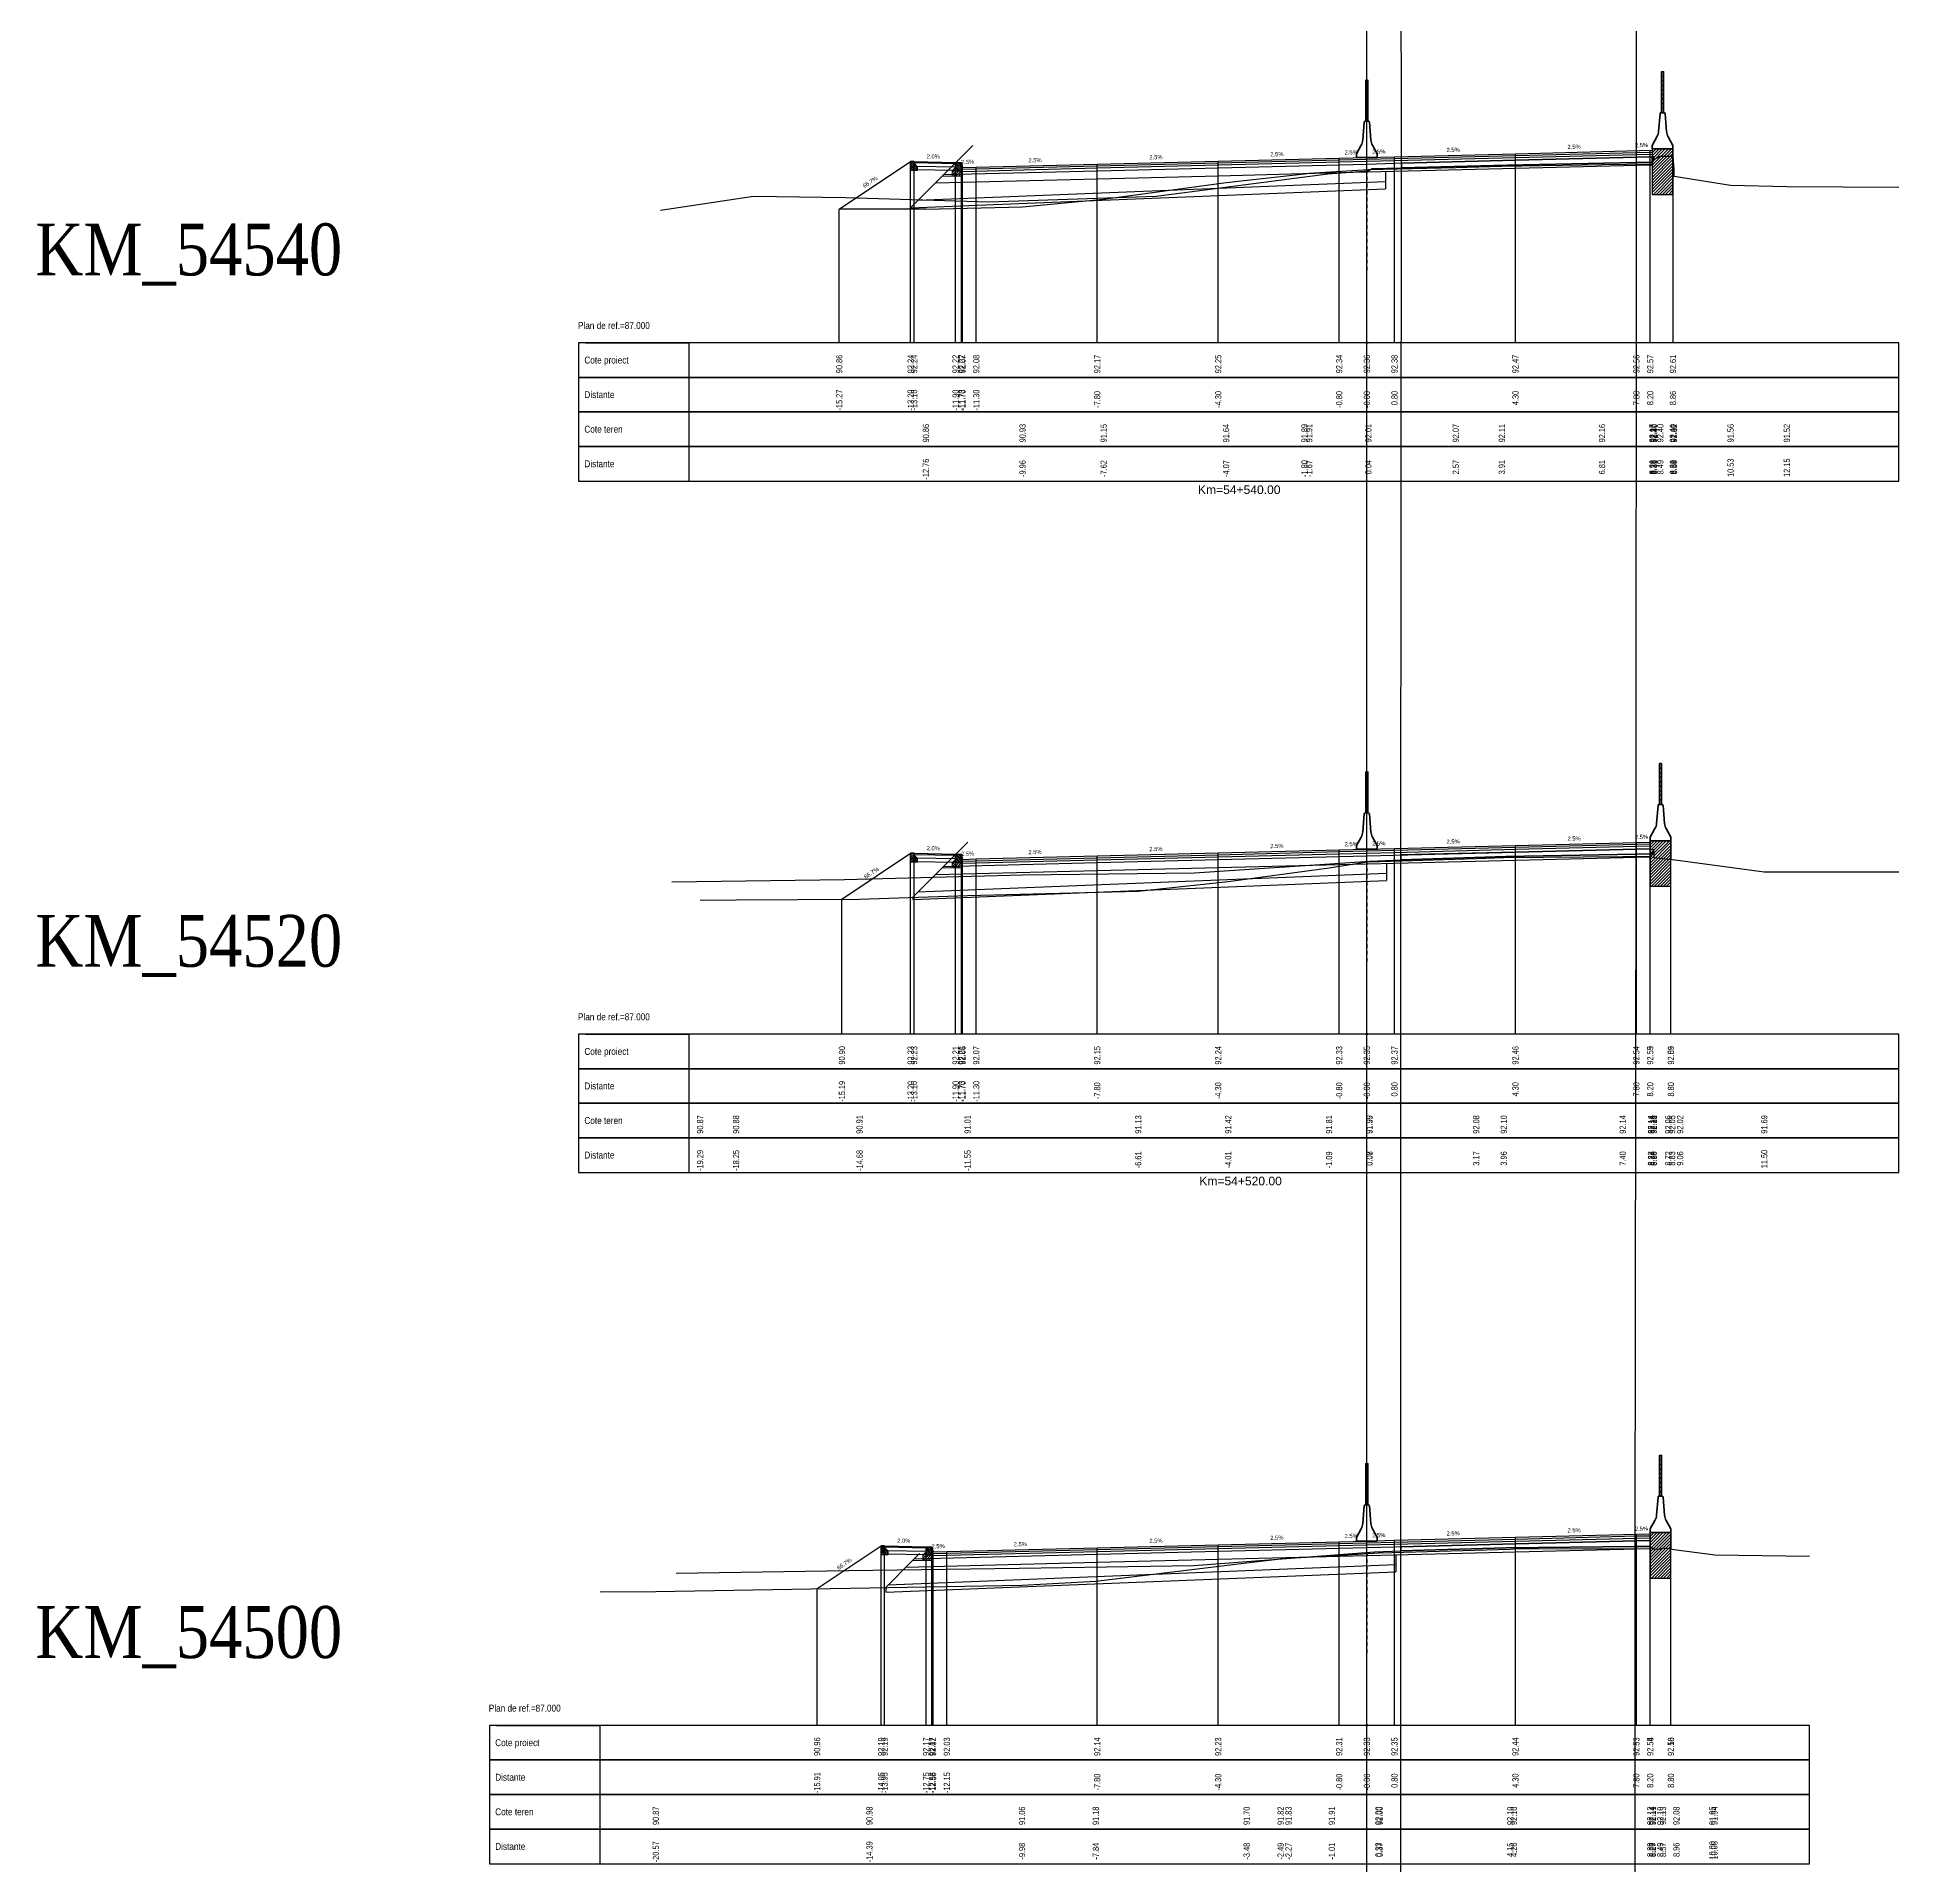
# Model space of a CAD drawing. Header units: millimetres. Extents: x 588755 to 588810, y 328107 to 328518.
# Drawn here: x 588755.1 to 588809, y 328307.1 to 328360 of the extents above; entities that cross this region are included whole.
import ezdxf

# ---------------------------------------------------------------- set-up
doc = ezdxf.new("R2010")
doc.units = ezdxf.units.MM
doc.header["$LTSCALE"] = 0.1
doc.header["$PDMODE"] = 32
doc.header["$PDSIZE"] = 0.05
doc.linetypes.add('DASH02', pattern=[0.6, 0.2, -0.2, 0, -0.2])
for name, color, linetype in [('0001______11', 1, 'Continuous'), ('003O______11', 1, 'Continuous'), ('018Q______11', 1, 'Continuous'), ('01F9_____313', 1, 'DASH02'), ('01F9______11', 1, 'Continuous'), ('01F9______31', 3, 'Continuous'), ('01F9______71', 7, 'Continuous'), ('01FC_____313', 1, 'DASH02'), ('01FC______11', 1, 'Continuous'), ('01FC______31', 3, 'Continuous'), ('01FC______71', 7, 'Continuous'), ('01FE_____313', 1, 'DASH02'), ('01FE______11', 1, 'Continuous'), ('01FE______31', 3, 'Continuous'), ('01FE______71', 7, 'Continuous'), ('01FW______71', 7, 'Continuous'), ('0_pct_denumiri', 7, 'Continuous'), ('0_pct_simboluri', 7, 'Continuous')]:
    doc.layers.add(name, color=color, linetype=linetype)
for name, color, linetype, lineweight in [('D-trotuare', 1, 'Continuous', 0), ('DREAPTA', 2, 'Continuous', 30), ('proiectat', 1, 'Continuous', 35), ('STANGA', 6, 'Continuous', 30), ('Teren_natural_masurat', 60, 'Continuous', 30), ('tip new jersey', 7, 'Continuous', 35), ('umplutura', 6, 'Continuous', 35)]:
    doc.layers.add(name, color=color, linetype=linetype, lineweight=lineweight)
doc.styles.get("Standard").update_dxf_attribs({"font": 'arial.ttf'})
doc.styles.add('TIMES_NEW_ROMAN', font='times.ttf')

# ---------------------------------------------------------------- blocks, each defined once
blk = doc.blocks.new('Punct')
blk.add_point((0, 0))
at = {"flags": 1}
for tag, p in [('DENPCT', (1.4, 0)), ('COTA', (1.4, -2.5)), ('COD', (1.4, -5))]:
    blk.add_attdef(tag, p, '', height=1.5, dxfattribs=at)
blk = doc.blocks.new('Bmare')
h = blk.add_hatch()
h.set_pattern_fill('ANSI31', color=8, scale=4)
h.set_pattern_definition([(45, (-1448, -631.6811), (-0.35355339, 0.35355339), [])])
h.paths.add_polyline_path([(-2, 0), (-3, -1), (-3, -2.5), (0, -2.5), (0, -1), (-2, -1)])
h = blk.add_hatch()
h.set_pattern_fill('ANSI31', color=8, scale=3, angle=90)
h.set_pattern_definition([(135, (-1448, -631.6811), (-0.26516504, -0.26516504), [])])
h.paths.add_polyline_path([(0, -1), (-2, -1), (-2, 1.5), (-0.3, 1.5), (0, 0)])
at = {"layer": 'D-trotuare'}
for points in [[(-2, 0), (-3, -1), (-3, -2.5), (0, -2.5), (0, -1), (-2, -1)], [(0, -1), (-2, -1), (-2, 1.5), (-0.3, 1.5), (0, 0)]]:
    blk.add_lwpolyline(points, close=True, dxfattribs=at)
blk = doc.blocks.new('Bmica')
h = blk.add_hatch()
h.set_pattern_fill('ANSI31', color=8, scale=3)
h.set_pattern_definition([(45, (-1452.71984, -286.1016), (-0.26516504, 0.26516504), [])])
h.paths.add_polyline_path([(-1, -1.5), (0, -1.5), (0, 0), (-1, 0)])
h = blk.add_hatch()
h.set_pattern_fill('ANSI31', color=8, scale=3, angle=90)
h.set_pattern_definition([(135, (-1452.71984, -286.1016), (-0.26516504, -0.26516504), [])])
h.paths.add_polyline_path([(0, -0.5), (0, -1.5), (-1, -1.5), (-1, -2.5), (0.5, -2.5), (1, -2.5), (1, -1.5)])
at = {"layer": '003O______11'}
for points in [[(-1, -1.5), (0, -1.5), (0, 0), (-1, 0)], [(0, -0.5), (0, -1.5), (-1, -1.5), (-1, -2.5), (0.5, -2.5), (1, -2.5), (1, -1.5)]]:
    blk.add_lwpolyline(points, close=True, dxfattribs=at)

msp = doc.modelspace()

# ---------------------------------------------------------------- hatches: boundary and pattern name
h = msp.add_hatch()
h.set_pattern_fill('ANSI31', color=8, scale=0.5)
h.set_pattern_definition([(45, (588767.17346, 328343.76268), (-0.04419417, 0.04419417), [])])
h.paths.add_polyline_path([(588801.873, 328355.428), (588802.473, 328355.428), (588802.473, 328356.744), (588801.873, 328356.744)])
h = msp.add_hatch()
h.set_pattern_fill('ANSI31', color=8, scale=0.5)
h.set_pattern_definition([(45, (588767.115336, 328323.7491), (-0.04419417, 0.04419417), [])])
h.paths.add_polyline_path([(588801.815, 328335.414), (588802.415, 328335.414), (588802.415, 328336.73), (588801.815, 328336.73)])
h = msp.add_hatch()
h.set_pattern_fill('ANSI31', color=8, scale=0.5)
h.set_pattern_definition([(45, (588767.115336, 328303.73551), (-0.04419417, 0.04419417), [])])
h.paths.add_polyline_path([(588801.815, 328315.401), (588802.415, 328315.401), (588802.415, 328316.717), (588801.815, 328316.717)])

# ---------------------------------------------------------------- linework, layer by layer
for points in [[(588793.615, 328107.137), (588793.615, 328517.769)], [(588781.315, 328355.948), (588782.21, 328356.842)], [(588809.008, 328347.137), (588809.008, 328351.137)], [(588781.315, 328335.934), (588782.069, 328336.688)], [(588809.008, 328327.137), (588809.008, 328331.137)], [(588780.463, 328315.899), (588780.672, 328316.107)], [(588806.428, 328307.137), (588806.428, 328311.137)]]:
    msp.add_lwpolyline(points)
for p in [(588793.615, 328351.137), (588793.615, 328331.137), (588793.615, 328311.137)]:
    msp.add_point(p)
at = {"layer": '0001______11'}
for points in [[(588801.873, 328355.428), (588802.473, 328355.428), (588802.473, 328356.744), (588801.873, 328356.744)], [(588801.815, 328335.414), (588802.415, 328335.414), (588802.415, 328336.73), (588801.815, 328336.73)], [(588801.815, 328315.401), (588802.415, 328315.401), (588802.415, 328316.717), (588801.815, 328316.717)]]:
    msp.add_lwpolyline(points, close=True, dxfattribs=at)
for points in [[(588781.615, 328355.956), (588781.315, 328355.948), (588780.369, 328355.002)], [(588781.715, 328356.316), (588780.515, 328356.34)], [(588781.715, 328356.216), (588780.607, 328356.238)], [(588781.627, 328356.118), (588780.615, 328356.138)], [(588794.16, 328356.092), (588794.16, 328355.594)], [(588780.411, 328355.044), (588794.16, 328355.594)], [(588794.16, 328355.794), (588780.62, 328355.252)], [(588781.715, 328336.303), (588780.515, 328336.327)], [(588781.715, 328336.203), (588780.607, 328336.225)], [(588781.627, 328336.104), (588780.615, 328336.125)], [(588794.186, 328336.079), (588794.186, 328335.581)], [(588781.615, 328335.943), (588781.315, 328335.934), (588780.477, 328335.096)], [(588780.477, 328335.033), (588794.186, 328335.581)], [(588794.186, 328335.781), (588780.62, 328335.239)], [(588780.477, 328335.096), (588780.477, 328335.033)], [(588780.863, 328316.268), (588779.663, 328316.292)], [(588780.863, 328316.168), (588779.755, 328316.19)], [(588780.775, 328316.069), (588779.763, 328316.09)], [(588780.763, 328315.908), (588780.463, 328315.899), (588779.693, 328315.129)], [(588779.693, 328314.988), (588794.45, 328315.578)], [(588794.45, 328315.778), (588779.754, 328315.19)], [(588794.45, 328316.072), (588794.45, 328315.578)], [(588779.693, 328315.129), (588779.693, 328314.988)]]:
    msp.add_lwpolyline(points, dxfattribs=at)
at = {"layer": '018Q______11'}
for points in [[(588781.37, 328356.002), (588785.82, 328356.114), (588789.32, 328356.201), (588792.82, 328356.289), (588793.62, 328356.309), (588794.42, 328356.329), (588797.92, 328356.416), (588801.42, 328356.504), (588801.873, 328356.515)], [(588781.915, 328356.156), (588785.817, 328356.254), (588789.317, 328356.341), (588792.817, 328356.429), (588793.617, 328356.449), (588794.417, 328356.469), (588797.917, 328356.556), (588801.417, 328356.644), (588801.873, 328356.655)], [(588781.915, 328356.096), (588785.818, 328356.194), (588789.318, 328356.281), (588792.818, 328356.369), (588793.618, 328356.389), (588794.418, 328356.409), (588797.918, 328356.496), (588801.418, 328356.584), (588801.873, 328356.595)], [(588781.134, 328355.766), (588785.826, 328355.884), (588789.326, 328355.971), (588792.826, 328356.059), (588793.626, 328356.079), (588794.426, 328356.099), (588797.926, 328356.186), (588801.426, 328356.274), (588801.873, 328356.285)], [(588781.915, 328336.142), (588785.817, 328336.24), (588789.317, 328336.328), (588792.817, 328336.415), (588793.617, 328336.435), (588794.417, 328336.455), (588797.917, 328336.543), (588801.417, 328336.63), (588801.815, 328336.64)], [(588781.915, 328336.082), (588785.818, 328336.18), (588789.318, 328336.268), (588792.818, 328336.355), (588793.618, 328336.375), (588794.418, 328336.395), (588797.918, 328336.483), (588801.418, 328336.57), (588801.815, 328336.58)], [(588781.134, 328335.753), (588785.826, 328335.87), (588789.326, 328335.958), (588792.826, 328336.045), (588793.626, 328336.065), (588794.426, 328336.085), (588797.926, 328336.173), (588801.426, 328336.26), (588801.823, 328336.27)], [(588781.37, 328335.989), (588785.82, 328336.1), (588789.32, 328336.188), (588792.82, 328336.275), (588793.62, 328336.295), (588794.42, 328336.315), (588797.92, 328336.403), (588801.42, 328336.49), (588801.817, 328336.5)], [(588781.063, 328316.108), (588785.817, 328316.227), (588789.317, 328316.314), (588792.817, 328316.402), (588793.617, 328316.422), (588794.417, 328316.442), (588797.917, 328316.529), (588801.417, 328316.617), (588801.815, 328316.626)], [(588780.282, 328315.718), (588785.826, 328315.857), (588789.326, 328315.944), (588792.826, 328316.032), (588793.626, 328316.052), (588794.426, 328316.072), (588797.926, 328316.159), (588801.426, 328316.247), (588801.823, 328316.257)], [(588780.518, 328315.954), (588785.82, 328316.087), (588789.32, 328316.174), (588792.82, 328316.262), (588793.62, 328316.282), (588794.42, 328316.302), (588797.92, 328316.389), (588801.42, 328316.477), (588801.817, 328316.487)], [(588781.063, 328316.048), (588785.818, 328316.167), (588789.318, 328316.254), (588792.818, 328316.342), (588793.618, 328316.362), (588794.418, 328316.382), (588797.918, 328316.469), (588801.418, 328316.557), (588801.815, 328316.566)]]:
    msp.add_lwpolyline(points, dxfattribs=at)
at = {"layer": '01F9_____313'}
msp.add_lwpolyline([(588793.615, 328316.137), (588793.615, 328313.137)], dxfattribs=at)
at = {"layer": '01F9______11'}
msp.add_lwpolyline([(588777.708, 328315.094), (588779.563, 328316.332), (588779.663, 328316.332), (588780.863, 328316.308), (588781.033, 328316.308), (588781.063, 328316.158), (588781.463, 328316.168), (588785.815, 328316.277), (588789.315, 328316.364), (588792.815, 328316.452), (588793.615, 328316.472), (588794.415, 328316.492), (588797.915, 328316.579), (588801.415, 328316.667), (588801.815, 328316.677), (588801.815, 328316.717), (588802.415, 328316.717), (588802.416, 328316.24)], dxfattribs=at)
at = {"layer": '01F9______31'}
msp.add_lwpolyline([(588771.428, 328314.998), (588773.043, 328315.011), (588779.222, 328315.121), (588783.637, 328315.199), (588785.772, 328315.313), (588790.137, 328315.838), (588791.121, 328315.954), (588791.348, 328315.972), (588792.601, 328316.046), (588793.95, 328316.132), (588793.987, 328316.133), (588797.765, 328316.239), (588797.871, 328316.241), (588801.816, 328316.259), (588801.871, 328316.274), (588801.889, 328316.249), (588802.104, 328316.238), (588802.186, 328316.27), (588802.573, 328316.22), (588803.613, 328316.084), (588803.673, 328316.076), (588806.428, 328316.03)], dxfattribs=at)
at = {"layer": '01F9______71'}
for points in [[(588801.415, 328311.137), (588801.415, 328316.667)], [(588801.815, 328311.137), (588801.815, 328316.717)], [(588801.815, 328311.137), (588801.815, 328316.677)], [(588802.415, 328311.137), (588802.415, 328316.717)], [(588779.563, 328311.137), (588779.563, 328316.332)], [(588779.663, 328311.137), (588779.663, 328316.332)], [(588780.863, 328311.137), (588780.863, 328316.308)], [(588781.033, 328311.137), (588781.033, 328316.308)], [(588781.063, 328311.137), (588781.063, 328316.158)], [(588781.463, 328311.137), (588781.463, 328316.168)], [(588785.815, 328311.137), (588785.815, 328316.277)], [(588789.315, 328311.137), (588789.315, 328316.364)], [(588792.815, 328311.137), (588792.815, 328316.452)], [(588793.615, 328311.137), (588793.615, 328316.472)], [(588794.415, 328311.137), (588794.415, 328316.492)], [(588797.915, 328311.137), (588797.915, 328316.579)], [(588802.416, 328311.137), (588802.416, 328316.24)], [(588777.708, 328311.137), (588777.708, 328315.094)], [(588768.228, 328310.137), (588771.428, 328310.137), (588771.428, 328311.137), (588768.228, 328311.137), (588768.228, 328310.137)], [(588768.428, 328311.137), (588771.428, 328311.137)], [(588768.428, 328311.137), (588771.428, 328311.137)], [(588806.428, 328311.137), (588771.428, 328311.137)], [(588768.228, 328309.137), (588771.428, 328309.137), (588771.428, 328310.137), (588768.228, 328310.137), (588768.228, 328309.137)], [(588771.428, 328310.137), (588806.428, 328310.137)], [(588806.428, 328310.137), (588771.428, 328310.137)], [(588768.228, 328308.137), (588771.428, 328308.137), (588771.428, 328309.137), (588768.228, 328309.137), (588768.228, 328308.137)], [(588771.428, 328309.137), (588806.428, 328309.137)], [(588806.428, 328309.137), (588771.428, 328309.137)], [(588768.228, 328307.137), (588771.428, 328307.137), (588771.428, 328308.137), (588768.228, 328308.137), (588768.228, 328307.137)], [(588771.428, 328308.137), (588806.428, 328308.137)], [(588806.428, 328308.137), (588771.428, 328308.137)], [(588771.428, 328307.137), (588806.428, 328307.137)]]:
    msp.add_lwpolyline(points, dxfattribs=at)
at = {"layer": '01FC_____313'}
msp.add_lwpolyline([(588793.615, 328336.137), (588793.615, 328333.137)], dxfattribs=at)
at = {"layer": '01FC______11'}
msp.add_lwpolyline([(588778.426, 328335.04), (588780.415, 328336.367), (588780.515, 328336.367), (588781.715, 328336.343), (588781.885, 328336.343), (588781.915, 328336.193), (588782.315, 328336.203), (588785.815, 328336.29), (588789.315, 328336.378), (588792.815, 328336.465), (588793.615, 328336.485), (588794.415, 328336.505), (588797.915, 328336.593), (588801.415, 328336.68), (588801.815, 328336.69), (588801.815, 328336.73), (588802.415, 328336.73), (588802.416, 328336.192)], dxfattribs=at)
at = {"layer": '01FC______31'}
msp.add_lwpolyline([(588774.322, 328335.009), (588775.363, 328335.019), (588778.936, 328335.044), (588782.062, 328335.15), (588787.001, 328335.269), (588789.605, 328335.556), (588792.522, 328335.948), (588793.686, 328336.128), (588793.693, 328336.125), (588796.781, 328336.219), (588797.578, 328336.242), (588801.019, 328336.275), (588801.838, 328336.279), (588801.857, 328336.284), (588801.907, 328336.486), (588801.91, 328336.485), (588801.918, 328336.25), (588802.336, 328336.201), (588802.448, 328336.188), (588802.68, 328336.158), (588805.116, 328335.831), (588809.008, 328335.833)], dxfattribs=at)
at = {"layer": '01FC______71'}
for points in [[(588797.915, 328331.137), (588797.915, 328336.593)], [(588801.415, 328331.137), (588801.415, 328336.68)], [(588801.815, 328331.137), (588801.815, 328336.73)], [(588801.815, 328331.137), (588801.815, 328336.69)], [(588802.415, 328331.137), (588802.415, 328336.73)], [(588780.415, 328331.137), (588780.415, 328336.367)], [(588780.515, 328331.137), (588780.515, 328336.367)], [(588781.715, 328331.137), (588781.715, 328336.343)], [(588781.885, 328331.137), (588781.885, 328336.343)], [(588781.915, 328331.137), (588781.915, 328336.193)], [(588782.315, 328331.137), (588782.315, 328336.203)], [(588785.815, 328331.137), (588785.815, 328336.29)], [(588789.315, 328331.137), (588789.315, 328336.378)], [(588792.815, 328331.137), (588792.815, 328336.465)], [(588793.615, 328331.137), (588793.615, 328336.485)], [(588794.415, 328331.137), (588794.415, 328336.505)], [(588802.416, 328331.137), (588802.416, 328336.192)], [(588778.426, 328331.137), (588778.426, 328335.04)], [(588770.808, 328330.137), (588774.008, 328330.137), (588774.008, 328331.137), (588770.808, 328331.137), (588770.808, 328330.137)], [(588771.008, 328331.137), (588774.008, 328331.137)], [(588771.008, 328331.137), (588774.008, 328331.137)], [(588809.008, 328331.137), (588774.008, 328331.137)], [(588770.808, 328329.137), (588774.008, 328329.137), (588774.008, 328330.137), (588770.808, 328330.137), (588770.808, 328329.137)], [(588774.008, 328330.137), (588809.008, 328330.137)], [(588809.008, 328330.137), (588774.008, 328330.137)], [(588770.808, 328328.137), (588774.008, 328328.137), (588774.008, 328329.137), (588770.808, 328329.137), (588770.808, 328328.137)], [(588774.008, 328329.137), (588809.008, 328329.137)], [(588809.008, 328329.137), (588774.008, 328329.137)], [(588770.808, 328327.137), (588774.008, 328327.137), (588774.008, 328328.137), (588770.808, 328328.137), (588770.808, 328327.137)], [(588774.008, 328328.137), (588809.008, 328328.137)], [(588809.008, 328328.137), (588774.008, 328328.137)], [(588774.008, 328327.137), (588809.008, 328327.137)]]:
    msp.add_lwpolyline(points, dxfattribs=at)
at = {"layer": '01FE_____313'}
msp.add_lwpolyline([(588793.615, 328356.137), (588793.615, 328353.137)], dxfattribs=at)
at = {"layer": '01FE______11'}
msp.add_lwpolyline([(588778.349, 328355.002), (588780.415, 328356.38), (588780.515, 328356.38), (588781.715, 328356.356), (588781.885, 328356.356), (588781.915, 328356.206), (588782.315, 328356.216), (588785.815, 328356.304), (588789.315, 328356.391), (588792.815, 328356.479), (588793.615, 328356.499), (588794.415, 328356.519), (588797.915, 328356.606), (588801.873, 328356.705)], dxfattribs=at)
at = {"layer": '01FE______31'}
for points in [[(588780.857, 328355.002), (588783.654, 328355.067), (588786, 328355.29), (588789.542, 328355.775), (588791.811, 328356.026), (588791.948, 328356.047), (588793.66, 328356.146), (588796.188, 328356.206), (588797.522, 328356.247), (588800.421, 328356.296), (588801.876, 328356.31), (588801.898, 328356.396), (588801.925, 328356.535), (588801.928, 328356.436), (588802.108, 328356.534), (588802.472, 328356.537), (588802.496, 328356.146), (588802.503, 328355.959), (588802.504, 328355.959), (588804.141, 328355.694), (588805.769, 328355.66), (588809.008, 328355.644)], [(588780.857, 328355.002), (588778.349, 328355.002)]]:
    msp.add_lwpolyline(points, dxfattribs=at)
at = {"layer": '01FE______71'}
for points in [[(588792.815, 328351.137), (588792.815, 328356.479)], [(588793.615, 328351.137), (588793.615, 328356.499)], [(588794.415, 328351.137), (588794.415, 328356.519)], [(588797.915, 328351.137), (588797.915, 328356.606)], [(588780.415, 328351.137), (588780.415, 328356.38)], [(588780.515, 328351.137), (588780.515, 328356.38)], [(588781.715, 328351.137), (588781.715, 328356.356)], [(588781.885, 328351.137), (588781.885, 328356.356)], [(588781.915, 328351.137), (588781.915, 328356.206)], [(588782.315, 328351.137), (588782.315, 328356.216)], [(588785.815, 328351.137), (588785.815, 328356.304)], [(588789.315, 328351.137), (588789.315, 328356.391)], [(588778.349, 328351.137), (588778.349, 328355.002)], [(588770.808, 328350.137), (588774.008, 328350.137), (588774.008, 328351.137), (588770.808, 328351.137), (588770.808, 328350.137)], [(588771.008, 328351.137), (588774.008, 328351.137)], [(588771.008, 328351.137), (588774.008, 328351.137)], [(588770.808, 328349.137), (588774.008, 328349.137), (588774.008, 328350.137), (588770.808, 328350.137), (588770.808, 328349.137)], [(588770.808, 328348.137), (588774.008, 328348.137), (588774.008, 328349.137), (588770.808, 328349.137), (588770.808, 328348.137)], [(588770.808, 328347.137), (588774.008, 328347.137), (588774.008, 328348.137), (588770.808, 328348.137), (588770.808, 328347.137)], [(588774.008, 328347.137), (588809.008, 328347.137)]]:
    msp.add_lwpolyline(points, dxfattribs=at)
at = {"layer": '01FW______71'}
msp.add_line((588802.474, 328356.744), (588802.474, 328351.137), dxfattribs=at)
for points in [[(588801.415, 328351.137), (588801.415, 328356.694)], [(588801.815, 328351.137), (588801.815, 328356.704)], [(588809.008, 328351.137), (588774.008, 328351.137)], [(588774.008, 328350.137), (588809.008, 328350.137)], [(588809.008, 328350.137), (588774.008, 328350.137)], [(588774.008, 328349.137), (588809.008, 328349.137)], [(588809.008, 328349.137), (588774.008, 328349.137)], [(588774.008, 328348.137), (588809.008, 328348.137)], [(588809.008, 328348.137), (588774.008, 328348.137)]]:
    msp.add_lwpolyline(points, dxfattribs=at)
at = {"layer": 'DREAPTA'}
msp.add_lwpolyline([(588801.365, 328107.137), (588801.365, 328115.109), (588801.398, 328135.157), (588801.418, 328155.179), (588801.428, 328175.201), (588801.436, 328195.229), (588801.401, 328215.24), (588801.434, 328235.277), (588801.441, 328255.266), (588801.391, 328275.28), (588801.394, 328295.308), (588801.378, 328316.313), (588801.408, 328336.346), (588801.419, 328356.352), (588801.43, 328376.379), (588801.443, 328396.374), (588801.475, 328416.397), (588801.468, 328436.412), (588801.447, 328456.44), (588801.497, 328476.437), (588801.477, 328495.445), (588801.417, 328515.465)], dxfattribs=at)
at = {"layer": 'proiectat', "color": 3}
for p, q in [((588802.144, 328358.841), (588802.204, 328358.841)), ((588802.144, 328358.711), (588802.204, 328358.711)), ((588793.585, 328358.596), (588793.645, 328358.596)), ((588793.585, 328358.466), (588793.645, 328358.466)), ((588793.585, 328358.336), (588793.645, 328358.336)), ((588793.585, 328358.206), (588793.645, 328358.206)), ((588802.144, 328358.581), (588802.204, 328358.581)), ((588802.144, 328358.451), (588802.204, 328358.451)), ((588802.204, 328358.321), (588802.144, 328358.321)), ((588802.144, 328358.321), (588802.204, 328358.321)), ((588793.645, 328358.076), (588793.585, 328358.076)), ((588793.585, 328358.076), (588793.645, 328358.076)), ((588793.645, 328357.816), (588793.585, 328357.816)), ((588793.585, 328357.816), (588793.645, 328357.816)), ((588793.585, 328357.686), (588793.645, 328357.686)), ((588802.204, 328358.061), (588802.144, 328358.061)), ((588802.144, 328358.061), (588802.204, 328358.061)), ((588802.144, 328357.931), (588802.204, 328357.931)), ((588802.086, 328338.828), (588802.146, 328338.828)), ((588793.585, 328338.583), (588793.645, 328338.583)), ((588793.585, 328338.453), (588793.645, 328338.453)), ((588793.585, 328338.323), (588793.645, 328338.323)), ((588793.585, 328338.193), (588793.645, 328338.193)), ((588802.086, 328338.698), (588802.146, 328338.698)), ((588802.086, 328338.568), (588802.146, 328338.568)), ((588802.086, 328338.438), (588802.146, 328338.438)), ((588802.146, 328338.308), (588802.086, 328338.308)), ((588802.086, 328338.308), (588802.146, 328338.308)), ((588793.645, 328338.063), (588793.585, 328338.063)), ((588793.585, 328338.063), (588793.645, 328338.063)), ((588793.645, 328337.803), (588793.585, 328337.803)), ((588793.585, 328337.803), (588793.645, 328337.803)), ((588793.585, 328337.673), (588793.645, 328337.673)), ((588802.146, 328338.048), (588802.086, 328338.048)), ((588802.086, 328338.048), (588802.146, 328338.048)), ((588802.086, 328337.918), (588802.146, 328337.918)), ((588802.086, 328318.814), (588802.146, 328318.814)), ((588793.585, 328318.569), (588793.645, 328318.569)), ((588793.585, 328318.439), (588793.645, 328318.439)), ((588793.585, 328318.309), (588793.645, 328318.309)), ((588802.086, 328318.684), (588802.146, 328318.684)), ((588802.086, 328318.554), (588802.146, 328318.554)), ((588802.086, 328318.424), (588802.146, 328318.424)), ((588802.146, 328318.294), (588802.086, 328318.294)), ((588802.086, 328318.294), (588802.146, 328318.294)), ((588793.585, 328318.179), (588793.645, 328318.179)), ((588793.645, 328318.049), (588793.585, 328318.049)), ((588793.585, 328318.049), (588793.645, 328318.049)), ((588793.645, 328317.789), (588793.585, 328317.789)), ((588793.585, 328317.789), (588793.645, 328317.789)), ((588802.146, 328318.034), (588802.086, 328318.034)), ((588802.086, 328318.034), (588802.146, 328318.034)), ((588802.086, 328317.904), (588802.146, 328317.904)), ((588793.585, 328317.659), (588793.645, 328317.659))]:
    msp.add_line(p, q, dxfattribs=at)
for points in [[(588793.645, 328357.549), (588793.645, 328358.732), (588793.585, 328358.732), (588793.585, 328357.549), (588793.645, 328357.549), (588793.645, 328357.549)], [(588802.204, 328357.794), (588802.204, 328358.977), (588802.144, 328358.977), (588802.144, 328357.794), (588802.204, 328357.794), (588802.204, 328357.794)], [(588802.204, 328358.191), (588802.144, 328358.191), (588802.204, 328358.191), (588802.204, 328358.191)], [(588793.645, 328357.946), (588793.585, 328357.946), (588793.645, 328357.946), (588793.645, 328357.946)], [(588793.645, 328337.535), (588793.645, 328338.718), (588793.585, 328338.718), (588793.585, 328337.535), (588793.645, 328337.535), (588793.645, 328337.535)], [(588802.146, 328337.78), (588802.146, 328338.963), (588802.086, 328338.963), (588802.086, 328337.78), (588802.146, 328337.78), (588802.146, 328337.78)], [(588802.146, 328338.178), (588802.086, 328338.178), (588802.146, 328338.178), (588802.146, 328338.178)], [(588793.645, 328337.933), (588793.585, 328337.933), (588793.645, 328337.933), (588793.645, 328337.933)], [(588802.146, 328317.767), (588802.146, 328318.95), (588802.086, 328318.95), (588802.086, 328317.767), (588802.146, 328317.767), (588802.146, 328317.767)], [(588793.645, 328317.522), (588793.645, 328318.705), (588793.585, 328318.705), (588793.585, 328317.522), (588793.645, 328317.522), (588793.645, 328317.522)], [(588793.645, 328317.919), (588793.585, 328317.919), (588793.645, 328317.919), (588793.645, 328317.919)], [(588802.146, 328318.164), (588802.086, 328318.164), (588802.146, 328318.164), (588802.146, 328318.164)]]:
    msp.add_lwpolyline(points, close=True, dxfattribs=at)
at = {"layer": 'STANGA'}
msp.add_lwpolyline([(588794.613, 328107.137), (588794.618, 328114.971), (588794.638, 328135.003), (588794.652, 328155.006), (588794.618, 328175.06), (588794.634, 328195.088), (588794.633, 328215.1), (588794.598, 328235.129), (588794.613, 328255.118), (588794.615, 328275.133), (588794.605, 328295.164), (588794.602, 328316.186), (588794.601, 328336.176), (588794.622, 328356.195), (588794.588, 328376.222), (588794.608, 328396.225), (588794.599, 328416.23), (588794.591, 328436.234), (588794.606, 328456.264), (588794.621, 328476.277), (588794.591, 328495.278), (588794.526, 328515.332)], dxfattribs=at)
at = {"layer": 'Teren_natural_masurat', "linetype": 'Continuous', "ltscale": 0.1, "flags": 128}
for points in [[(588773.181, 328354.973), (588775.871, 328355.377), (588778.527, 328355.337), (588782.675, 328355.219), (588787.52, 328355.38), (588792.488, 328356.027), (588793.654, 328356.11), (588793.771, 328356.178), (588794.622, 328356.195), (588797.677, 328356.271), (588801.419, 328356.352), (588801.869, 328356.361)], [(588773.507, 328335.542), (588778.498, 328335.607), (588783.651, 328335.741), (588788.624, 328335.8), (588793.707, 328336.139), (588794.601, 328336.176), (588797.633, 328336.273), (588801.408, 328336.346), (588801.815, 328336.352)], [(588773.628, 328315.541), (588778.621, 328315.615), (588783.559, 328315.682), (588788.61, 328315.768), (588793.842, 328316.162), (588794.602, 328316.186), (588797.652, 328316.272), (588801.378, 328316.313), (588801.822, 328316.317)]]:
    msp.add_lwpolyline(points, dxfattribs=at)
at = {"layer": 'tip new jersey', "color": 1}
for points in [[(588802.337, 328357.096, -0.106569), (588802.291, 328357.247), (588802.249, 328357.764, 0.414214), (588802.219, 328357.794), (588802.174, 328357.794), (588802.129, 328357.794, 0.414214), (588802.099, 328357.764), (588802.057, 328357.247, -0.106569), (588802.011, 328357.096), (588801.874, 328356.849), (588801.874, 328356.744), (588802.474, 328356.744), (588802.474, 328356.849)], [(588793.778, 328356.851, -0.106569), (588793.733, 328357.002), (588793.69, 328357.519, 0.414214), (588793.66, 328357.549), (588793.615, 328357.549), (588793.57, 328357.549, 0.414214), (588793.54, 328357.519), (588793.498, 328357.002, -0.106569), (588793.452, 328356.851), (588793.315, 328356.604), (588793.315, 328356.499), (588793.915, 328356.499), (588793.915, 328356.604)], [(588802.279, 328337.082, -0.106569), (588802.233, 328337.234), (588802.191, 328337.75, 0.414214), (588802.161, 328337.78), (588802.116, 328337.78), (588802.071, 328337.78, 0.414214), (588802.041, 328337.75), (588801.999, 328337.234, -0.106569), (588801.953, 328337.082), (588801.816, 328336.835), (588801.816, 328336.73), (588802.416, 328336.73), (588802.416, 328336.835)], [(588793.778, 328336.837, -0.106569), (588793.733, 328336.989), (588793.69, 328337.505, 0.414214), (588793.66, 328337.535), (588793.615, 328337.535), (588793.57, 328337.535, 0.414214), (588793.54, 328337.505), (588793.498, 328336.989, -0.106569), (588793.452, 328336.837), (588793.315, 328336.59), (588793.315, 328336.485), (588793.915, 328336.485), (588793.915, 328336.59)], [(588802.279, 328317.069, -0.106569), (588802.233, 328317.22), (588802.191, 328317.737, 0.414214), (588802.161, 328317.767), (588802.116, 328317.767), (588802.071, 328317.767, 0.414214), (588802.041, 328317.737), (588801.999, 328317.22, -0.106569), (588801.953, 328317.069), (588801.816, 328316.822), (588801.816, 328316.717), (588802.416, 328316.717), (588802.416, 328316.822)], [(588793.778, 328316.824, -0.106569), (588793.733, 328316.975), (588793.69, 328317.492, 0.414214), (588793.66, 328317.522), (588793.615, 328317.522), (588793.57, 328317.522, 0.414214), (588793.54, 328317.492), (588793.498, 328316.975, -0.106569), (588793.452, 328316.824), (588793.315, 328316.577), (588793.315, 328316.472), (588793.915, 328316.472), (588793.915, 328316.577)]]:
    msp.add_lwpolyline(points, format="xyb", close=True, dxfattribs=at)
at = {"layer": 'umplutura'}
for points in [[(588801.873, 328356.361), (588801.873, 328356.515), (588801.42, 328356.504), (588797.92, 328356.416), (588794.621, 328356.334), (588794.622, 328356.195), (588797.677, 328356.271), (588801.419, 328356.352)], [(588801.815, 328336.5), (588801.42, 328336.49), (588797.92, 328336.403), (588794.601, 328336.32), (588794.601, 328336.176), (588797.633, 328336.273), (588801.408, 328336.346), (588801.815, 328336.352)], [(588801.378, 328316.313), (588801.815, 328316.317), (588801.815, 328316.486), (588801.42, 328316.477), (588797.92, 328316.389), (588794.602, 328316.306), (588794.602, 328316.186), (588797.652, 328316.272)]]:
    msp.add_lwpolyline(points, close=True, dxfattribs=at)

# ---------------------------------------------------------------- block references
at = {"xscale": 0.1, "yscale": 0.1, "zscale": 0.1}
for name, p in [('Bmica', (588780.515, 328356.38)), ('Bmare', (588781.915, 328356.206)), ('Bmica', (588780.515, 328336.367)), ('Bmare', (588781.915, 328336.193)), ('Bmica', (588779.663, 328316.332)), ('Bmare', (588781.063, 328316.158))]:
    msp.add_blockref(name, p, dxfattribs=at)
at = {"layer": '0_pct_simboluri'}
for p in [(588793.615, 328351.137), (588793.615, 328331.137), (588793.615, 328311.137)]:
    msp.add_blockref('Punct', p, dxfattribs=at)

# ---------------------------------------------------------------- texts
at = {"layer": '01F9______71'}
for s, rotation, p in [('2.5%', 1.4322, (588790.823, 328316.502)), ('2.5%', 1.4322, (588792.973, 328316.555)), ('2.5%', 1.4322, (588793.773, 328316.575)), ('2.5%', 1.4322, (588795.923, 328316.629)), ('2.5%', 1.4322, (588799.423, 328316.717)), ('2.5%', 1.4322, (588801.373, 328316.765)), ('2.0%', 358.8544, (588780.025, 328316.425)), ('2.5%', 1.4322, (588781.021, 328316.257)), ('2.5%', 1.4322, (588783.397, 328316.316)), ('2.5%', 1.4322, (588787.323, 328316.414)), ('66.7%', 33.7035, (588778.33, 328315.63))]:
    msp.add_text(s, height=0.12, rotation=rotation, dxfattribs=at).set_placement(p)
at = {"layer": '01F9______71', "width": 0.85}
for s, height, rotation, p in [(' Plan de ref.=87.000 ', 0.2, 359.9998, (588768.143, 328311.537)), (' Cote proiect ', 0.2, 359.9998, (588768.328, 328310.537)), ('90.96', 0.18, 90, (588777.798, 328310.255)), ('92.19', 0.18, 90, (588779.653, 328310.255)), ('92.19', 0.18, 90, (588779.753, 328310.255)), ('92.17', 0.18, 90, (588780.953, 328310.255)), ('92.17', 0.18, 90, (588781.123, 328310.255)), ('92.02', 0.18, 90, (588781.153, 328310.255)), ('92.03', 0.18, 90, (588781.553, 328310.255)), ('92.14', 0.18, 90, (588785.905, 328310.255)), ('92.23', 0.18, 90, (588789.405, 328310.255)), ('92.31', 0.18, 90, (588792.905, 328310.255)), ('92.33', 0.18, 90, (588793.705, 328310.255)), ('92.35', 0.18, 90, (588794.505, 328310.255)), ('92.44', 0.18, 90, (588798.005, 328310.255)), ('92.53', 0.18, 90, (588801.505, 328310.255)), ('92.54', 0.18, 90, (588801.905, 328310.255)), ('92.58', 0.18, 90, (588801.905, 328310.255)), ('92.10', 0.18, 90, (588802.506, 328310.255)), ('92.58', 0.18, 90, (588802.505, 328310.255)), (' Distante ', 0.2, 359.9998, (588768.328, 328309.537)), ('-15.91', 0.18, 90, (588777.798, 328309.178)), ('-14.05', 0.18, 90, (588779.653, 328309.178)), ('-13.95', 0.18, 90, (588779.753, 328309.178)), ('-12.75', 0.18, 90, (588780.953, 328309.178)), ('-12.58', 0.18, 90, (588781.123, 328309.178)), ('-12.55', 0.18, 90, (588781.153, 328309.178)), ('-12.15', 0.18, 90, (588781.553, 328309.178)), ('-7.80', 0.18, 90, (588785.905, 328309.255)), ('-4.30', 0.18, 90, (588789.405, 328309.255)), ('-0.80', 0.18, 90, (588792.905, 328309.255)), ('-0.00', 0.18, 90, (588793.705, 328309.255)), ('0.80', 0.18, 90, (588794.505, 328309.331)), ('4.30', 0.18, 90, (588798.005, 328309.331)), ('7.80', 0.18, 90, (588801.505, 328309.331)), ('8.20', 0.18, 90, (588801.905, 328309.331)), ('8.20', 0.18, 90, (588801.905, 328309.331)), ('8.80', 0.18, 90, (588802.505, 328309.331)), ('8.80', 0.18, 90, (588802.506, 328309.331)), (' Cote teren ', 0.2, 359.9998, (588768.328, 328308.537)), ('90.87', 0.18, 90, (588773.133, 328308.255)), ('90.98', 0.18, 90, (588779.312, 328308.255)), ('91.06', 0.18, 90, (588783.727, 328308.255)), ('91.18', 0.18, 90, (588785.862, 328308.255)), ('91.70', 0.18, 90, (588790.227, 328308.255)), ('91.82', 0.18, 90, (588791.211, 328308.255)), ('91.83', 0.18, 90, (588791.438, 328308.255)), ('91.91', 0.18, 90, (588792.691, 328308.255)), ('92.00', 0.18, 90, (588794.04, 328308.255)), ('92.00', 0.18, 90, (588794.077, 328308.255)), ('92.10', 0.18, 90, (588797.855, 328308.255)), ('92.10', 0.18, 90, (588797.961, 328308.255)), ('92.12', 0.18, 90, (588801.906, 328308.255)), ('92.14', 0.18, 90, (588801.961, 328308.255)), ('92.11', 0.18, 90, (588801.979, 328308.255)), ('92.10', 0.18, 90, (588802.194, 328308.255)), ('92.13', 0.18, 90, (588802.276, 328308.255)), ('92.08', 0.18, 90, (588802.663, 328308.255)), ('91.95', 0.18, 90, (588803.703, 328308.255)), ('91.94', 0.18, 90, (588803.763, 328308.255)), (' Distante ', 0.2, 359.9998, (588768.328, 328307.537)), ('-20.57', 0.18, 90, (588773.133, 328307.178)), ('-14.39', 0.18, 90, (588779.312, 328307.178)), ('-9.98', 0.18, 90, (588783.727, 328307.255)), ('-7.84', 0.18, 90, (588785.862, 328307.255)), ('-3.48', 0.18, 90, (588790.227, 328307.255)), ('-2.49', 0.18, 90, (588791.211, 328307.255)), ('-2.27', 0.18, 90, (588791.438, 328307.255)), ('-1.01', 0.18, 90, (588792.691, 328307.255)), ('0.33', 0.18, 90, (588794.04, 328307.331)), ('0.37', 0.18, 90, (588794.077, 328307.331)), ('4.15', 0.18, 90, (588797.855, 328307.331)), ('4.26', 0.18, 90, (588797.961, 328307.331)), ('8.20', 0.18, 90, (588801.906, 328307.331)), ('8.26', 0.18, 90, (588801.961, 328307.331)), ('8.27', 0.18, 90, (588801.979, 328307.331)), ('8.49', 0.18, 90, (588802.194, 328307.331)), ('8.57', 0.18, 90, (588802.276, 328307.331)), ('8.96', 0.18, 90, (588802.663, 328307.331)), ('10.00', 0.18, 90, (588803.703, 328307.255)), ('10.06', 0.18, 90, (588803.763, 328307.255))]:
    msp.add_text(s, height=height, rotation=rotation, dxfattribs=at).set_placement(p)
at = {"layer": '01FC______71'}
for s, height, rotation, p in [('2.0%', 0.12, 358.8544, (588780.877, 328336.459)), ('2.5%', 0.12, 1.4322, (588787.323, 328336.428)), ('2.5%', 0.12, 1.4322, (588790.823, 328336.515)), ('2.5%', 0.12, 1.4322, (588792.973, 328336.569)), ('2.5%', 0.12, 1.4322, (588793.773, 328336.589)), ('2.5%', 0.12, 1.4322, (588795.923, 328336.643)), ('2.5%', 0.12, 1.4322, (588799.423, 328336.73)), ('2.5%', 0.12, 1.4322, (588801.373, 328336.779)), ('2.5%', 0.12, 1.4322, (588781.873, 328336.292)), ('2.5%', 0.12, 1.4322, (588783.823, 328336.34)), ('66.7%', 0.12, 33.7035, (588779.116, 328335.62)), (' Km=54+520.00 ', 0.25, 359.9998, (588788.671, 328326.762))]:
    msp.add_text(s, height=height, rotation=rotation, dxfattribs=at).set_placement(p)
at = {"layer": '01FC______71', "width": 0.85}
for s, height, rotation, p in [(' Plan de ref.=87.000 ', 0.2, 359.9998, (588770.723, 328331.537)), (' Cote proiect ', 0.2, 359.9998, (588770.908, 328330.537)), ('90.90', 0.18, 90, (588778.517, 328330.255)), ('92.23', 0.18, 90, (588780.505, 328330.255)), ('92.23', 0.18, 90, (588780.605, 328330.255)), ('92.21', 0.18, 90, (588781.805, 328330.255)), ('92.21', 0.18, 90, (588781.975, 328330.255)), ('92.06', 0.18, 90, (588782.005, 328330.255)), ('92.07', 0.18, 90, (588782.405, 328330.255)), ('92.15', 0.18, 90, (588785.905, 328330.255)), ('92.24', 0.18, 90, (588789.405, 328330.255)), ('92.33', 0.18, 90, (588792.905, 328330.255)), ('92.35', 0.18, 90, (588793.705, 328330.255)), ('92.37', 0.18, 90, (588794.505, 328330.255)), ('92.46', 0.18, 90, (588798.005, 328330.255)), ('92.54', 0.18, 90, (588801.505, 328330.255)), ('92.55', 0.18, 90, (588801.905, 328330.255)), ('92.59', 0.18, 90, (588801.905, 328330.255)), ('92.05', 0.18, 90, (588802.506, 328330.255)), ('92.59', 0.18, 90, (588802.505, 328330.255)), (' Distante ', 0.2, 359.9998, (588770.908, 328329.537)), ('-15.19', 0.18, 90, (588778.517, 328329.178)), ('-13.20', 0.18, 90, (588780.505, 328329.178)), ('-13.10', 0.18, 90, (588780.605, 328329.178)), ('-11.90', 0.18, 90, (588781.805, 328329.178)), ('-11.73', 0.18, 90, (588781.975, 328329.178)), ('-11.70', 0.18, 90, (588782.005, 328329.178)), ('-11.30', 0.18, 90, (588782.405, 328329.178)), ('-7.80', 0.18, 90, (588785.905, 328329.255)), ('-4.30', 0.18, 90, (588789.405, 328329.255)), ('-0.80', 0.18, 90, (588792.905, 328329.255)), ('-0.00', 0.18, 90, (588793.705, 328329.255)), ('0.80', 0.18, 90, (588794.505, 328329.331)), ('4.30', 0.18, 90, (588798.005, 328329.331)), ('7.80', 0.18, 90, (588801.505, 328329.331)), ('8.20', 0.18, 90, (588801.905, 328329.331)), ('8.20', 0.18, 90, (588801.905, 328329.331)), ('8.80', 0.18, 90, (588802.505, 328329.331)), ('8.80', 0.18, 90, (588802.506, 328329.331)), (' Cote teren ', 0.2, 359.9998, (588770.908, 328328.537)), ('90.87', 0.18, 90, (588774.412, 328328.255)), ('90.88', 0.18, 90, (588775.453, 328328.255)), ('90.91', 0.18, 90, (588779.026, 328328.255)), ('91.01', 0.18, 90, (588782.152, 328328.255)), ('91.13', 0.18, 90, (588787.091, 328328.255)), ('91.42', 0.18, 90, (588789.695, 328328.255)), ('91.81', 0.18, 90, (588792.612, 328328.255)), ('91.99', 0.18, 90, (588793.776, 328328.255)), ('91.99', 0.18, 90, (588793.783, 328328.255)), ('92.08', 0.18, 90, (588796.871, 328328.255)), ('92.10', 0.18, 90, (588797.668, 328328.255)), ('92.14', 0.18, 90, (588801.109, 328328.255)), ('92.14', 0.18, 90, (588801.928, 328328.255)), ('92.15', 0.18, 90, (588801.947, 328328.255)), ('92.35', 0.18, 90, (588801.997, 328328.255)), ('92.35', 0.18, 90, (588802, 328328.255)), ('92.11', 0.18, 90, (588802.008, 328328.255)), ('92.06', 0.18, 90, (588802.426, 328328.255)), ('92.05', 0.18, 90, (588802.538, 328328.255)), ('92.02', 0.18, 90, (588802.77, 328328.255)), ('91.69', 0.18, 90, (588805.206, 328328.255)), (' Distante ', 0.2, 359.9998, (588770.908, 328327.537)), ('-19.29', 0.18, 90, (588774.412, 328327.178)), ('-18.25', 0.18, 90, (588775.453, 328327.178)), ('-14.68', 0.18, 90, (588779.026, 328327.178)), ('-11.55', 0.18, 90, (588782.152, 328327.178)), ('-6.61', 0.18, 90, (588787.091, 328327.255)), ('-4.01', 0.18, 90, (588789.695, 328327.255)), ('-1.09', 0.18, 90, (588792.612, 328327.255)), ('0.07', 0.18, 90, (588793.776, 328327.331)), ('0.08', 0.18, 90, (588793.783, 328327.331)), ('3.17', 0.18, 90, (588796.871, 328327.331)), ('3.96', 0.18, 90, (588797.668, 328327.331)), ('7.40', 0.18, 90, (588801.109, 328327.331)), ('8.22', 0.18, 90, (588801.928, 328327.331)), ('8.24', 0.18, 90, (588801.947, 328327.331)), ('8.29', 0.18, 90, (588801.997, 328327.331)), ('8.29', 0.18, 90, (588802, 328327.331)), ('8.30', 0.18, 90, (588802.008, 328327.331)), ('8.72', 0.18, 90, (588802.426, 328327.331)), ('8.83', 0.18, 90, (588802.538, 328327.331)), ('9.06', 0.18, 90, (588802.77, 328327.331)), ('11.50', 0.18, 90, (588805.206, 328327.255))]:
    msp.add_text(s, height=height, rotation=rotation, dxfattribs=at).set_placement(p)
at = {"layer": '01FE______71'}
for s, height, rotation, p in [('2.0%', 0.12, 358.8544, (588780.877, 328356.473)), ('2.5%', 0.12, 1.4322, (588783.823, 328356.354)), ('2.5%', 0.12, 1.4322, (588787.323, 328356.441)), ('2.5%', 0.12, 1.4322, (588790.823, 328356.529)), ('2.5%', 0.12, 1.4322, (588792.973, 328356.583)), ('2.5%', 0.12, 1.4322, (588793.773, 328356.603)), ('2.5%', 0.12, 1.4322, (588795.923, 328356.656)), ('2.5%', 0.12, 1.4322, (588799.423, 328356.744)), ('2.5%', 0.12, 1.4322, (588801.373, 328356.793)), ('66.7%', 0.12, 33.7035, (588779.077, 328355.608)), ('2.5%', 0.12, 1.4322, (588781.873, 328356.305)), (' Km=54+540.00 ', 0.25, 359.9998, (588788.632, 328346.762))]:
    msp.add_text(s, height=height, rotation=rotation, dxfattribs=at).set_placement(p)
at = {"layer": '01FE______71', "width": 0.85}
for s, height, rotation, p in [(' Plan de ref.=87.000 ', 0.2, 359.9998, (588770.723, 328351.537)), (' Cote proiect ', 0.2, 359.9998, (588770.908, 328350.537)), ('90.86', 0.18, 90, (588778.439, 328350.255)), ('92.24', 0.18, 90, (588780.505, 328350.255)), ('92.24', 0.18, 90, (588780.605, 328350.255)), ('92.22', 0.18, 90, (588781.805, 328350.255)), ('92.22', 0.18, 90, (588781.975, 328350.255)), ('92.07', 0.18, 90, (588782.005, 328350.255)), ('92.08', 0.18, 90, (588782.405, 328350.255)), ('92.17', 0.18, 90, (588785.905, 328350.255)), ('92.25', 0.18, 90, (588789.405, 328350.255)), ('92.34', 0.18, 90, (588792.905, 328350.255)), ('92.36', 0.18, 90, (588793.705, 328350.255)), ('92.38', 0.18, 90, (588794.505, 328350.255)), ('92.47', 0.18, 90, (588798.005, 328350.255)), (' Distante ', 0.2, 359.9998, (588770.908, 328349.537)), ('-15.27', 0.18, 90, (588778.439, 328349.178)), ('-13.20', 0.18, 90, (588780.505, 328349.178)), ('-13.10', 0.18, 90, (588780.605, 328349.178)), ('-11.90', 0.18, 90, (588781.805, 328349.178)), ('-11.73', 0.18, 90, (588781.975, 328349.178)), ('-11.70', 0.18, 90, (588782.005, 328349.178)), ('-11.30', 0.18, 90, (588782.405, 328349.178)), ('-7.80', 0.18, 90, (588785.905, 328349.255)), ('-4.30', 0.18, 90, (588789.405, 328349.255)), ('-0.80', 0.18, 90, (588792.905, 328349.255)), ('-0.00', 0.18, 90, (588793.705, 328349.255)), ('0.80', 0.18, 90, (588794.505, 328349.331)), ('4.30', 0.18, 90, (588798.005, 328349.331)), (' Cote teren ', 0.2, 359.9998, (588770.908, 328348.537)), ('90.86', 0.18, 90, (588780.947, 328348.255)), ('90.93', 0.18, 90, (588783.744, 328348.255)), ('91.15', 0.18, 90, (588786.09, 328348.255)), ('91.64', 0.18, 90, (588789.632, 328348.255)), ('91.89', 0.18, 90, (588791.901, 328348.255)), ('91.91', 0.18, 90, (588792.038, 328348.255)), ('92.01', 0.18, 90, (588793.75, 328348.255)), ('92.07', 0.18, 90, (588796.278, 328348.255)), ('92.11', 0.18, 90, (588797.612, 328348.255)), ('91.52', 0.18, 90, (588805.859, 328348.255)), (' Distante ', 0.2, 359.9998, (588770.908, 328347.537)), ('-12.76', 0.18, 90, (588780.947, 328347.178)), ('-9.96', 0.18, 90, (588783.744, 328347.255)), ('-7.62', 0.18, 90, (588786.09, 328347.255)), ('-4.07', 0.18, 90, (588789.632, 328347.255)), ('-1.80', 0.18, 90, (588791.901, 328347.255)), ('-1.67', 0.18, 90, (588792.038, 328347.255)), ('0.04', 0.18, 90, (588793.75, 328347.331)), ('2.57', 0.18, 90, (588796.278, 328347.331)), ('3.91', 0.18, 90, (588797.612, 328347.331)), ('6.81', 0.18, 90, (588800.511, 328347.331)), ('8.26', 0.18, 90, (588801.966, 328347.331)), ('8.28', 0.18, 90, (588801.988, 328347.331)), ('8.31', 0.18, 90, (588802.015, 328347.331)), ('8.31', 0.18, 90, (588802.018, 328347.331)), ('8.49', 0.18, 90, (588802.198, 328347.331)), ('8.86', 0.18, 90, (588802.562, 328347.331)), ('8.88', 0.18, 90, (588802.586, 328347.331)), ('8.89', 0.18, 90, (588802.593, 328347.331)), ('8.89', 0.18, 90, (588802.594, 328347.331)), ('10.53', 0.18, 90, (588804.231, 328347.255)), ('12.15', 0.18, 90, (588805.859, 328347.255))]:
    msp.add_text(s, height=height, rotation=rotation, dxfattribs=at).set_placement(p)
at = {"layer": '01FW______71', "width": 0.85}
for s, p in [('92.56', (588801.505, 328350.255)), ('92.57', (588801.905, 328350.255)), ('92.61', (588802.564, 328350.255)), ('7.80', (588801.505, 328349.331)), ('8.20', (588801.905, 328349.331)), ('8.20', (588801.905, 328349.331)), ('8.86', (588802.564, 328349.331)), ('92.16', (588800.511, 328348.255)), ('92.17', (588801.966, 328348.255)), ('92.26', (588801.988, 328348.255)), ('92.40', (588802.015, 328348.255)), ('92.30', (588802.018, 328348.255)), ('92.40', (588802.198, 328348.255)), ('92.40', (588802.562, 328348.255)), ('92.01', (588802.586, 328348.255)), ('91.82', (588802.593, 328348.255)), ('91.82', (588802.594, 328348.255)), ('91.56', (588804.231, 328348.255))]:
    msp.add_text(s, height=0.18, rotation=90, dxfattribs=at).set_placement(p)
at = {"layer": '0_pct_denumiri', "style": 'TIMES_NEW_ROMAN', "width": 0.85}
for s, p in [('KM_54540', (588755.086, 328353.087)), ('KM_54520', (588755.086, 328333.087)), ('KM_54500', (588755.086, 328313.087))]:
    msp.add_text(s, height=1.5, dxfattribs=at).set_placement(p)

doc.saveas('drawing.dxf')
